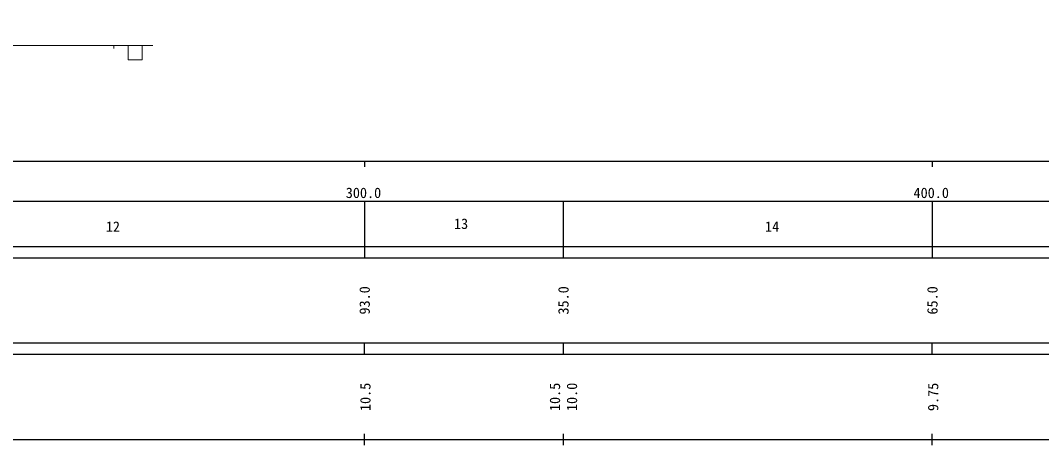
# Model space of a CAD drawing. Units: millimetres, scale not verified. Extents: x -29236235 to 28563309, y -57510443 to 380000.
# Drawn here: x 307422 to 487279, y 153869 to 229810 of the extents above; entities that cross this region are included whole.
import ezdxf
from ezdxf.enums import TextEntityAlignment as Align

# ---------------------------------------------------------------- set-up
doc = ezdxf.new("R2010")
doc.units = ezdxf.units.MM
doc.header["$LTSCALE"] = 1000
for name, color, linetype, lineweight in [('M-BGD-HTXT', 7, 'Continuous', 13), ('M-BMK-SRVR', 3, 'Continuous', 13), ('M-TTL-BAND', 7, 'Continuous', 25)]:
    doc.layers.add(name, color=color, linetype=linetype, lineweight=lineweight)
doc.styles.add('ＭＳ ゴシック', font='')
doc.styles.get('ＭＳ ゴシック').set_extended_font_data('MS Gothic')

msp = doc.modelspace()

# ---------------------------------------------------------------- linework, layer by layer
at = {"layer": 'M-BGD-HTXT'}
for p, q in [((293885, 225374), (323885, 225374)), ((323885, 225374), (323885, 224874)), ((323885, 225374), (326385, 225374)), ((326385, 225374), (326385, 222874)), ((326385, 225374), (328885, 225374)), ((328885, 222874), (328885, 225374)), ((328885, 225374), (330731, 225374)), ((326385, 222874), (328885, 222874))]:
    msp.add_line(p, q, dxfattribs=at)
at = {"layer": 'M-BMK-SRVR'}
msp.add_arc((-336463, -28610671), 28899772, 89.20251, 89.20251, dxfattribs=at)
at = {"layer": 'M-TTL-BAND'}
for p, q in [((40000, 205000), (579000, 205000)), ((368000, 205000), (368000, 204000)), ((468000, 205000), (468000, 204000)), ((68000, 198000), (579000, 198000)), ((368000, 198000), (368000, 188000)), ((403000, 198000), (403000, 188000)), ((468000, 198000), (468000, 188000)), ((40000, 190000), (579000, 190000)), ((40000, 188000), (579000, 188000)), ((40000, 173000), (579000, 173000)), ((368000, 171000), (368000, 173000)), ((403000, 173000), (403000, 171000)), ((468000, 171000), (468000, 173000)), ((40000, 171000), (579000, 171000)), ((368000, 155000), (368000, 157000)), ((403000, 157000), (403000, 155000)), ((468000, 155000), (468000, 157000)), ((40000, 156000), (579000, 156000))]:
    msp.add_line(p, q, dxfattribs=at)

# ---------------------------------------------------------------- texts
at = {"layer": 'M-TTL-BAND', "style": 'ＭＳ ゴシック'}
for s, p in [('300.0', (367844, 199445)), ('400.0', (467844, 199445)), ('12', (323713, 193493)), ('13', (385036, 194000)), ('14', (439817, 193493))]:
    msp.add_text(s, height=1833, dxfattribs=at).set_placement(p, align=Align.MIDDLE_CENTER)
for s, p in [('93.0', (368045, 180500)), ('35.0', (403057, 180500)), ('65.0', (468045, 180500)), ('10.5', (368169, 163500)), ('10.5', (401557, 163500)), ('10.0', (404557, 163500)), ('9.75', (468169, 163500))]:
    msp.add_text(s, height=1833, rotation=90, dxfattribs=at).set_placement(p, align=Align.MIDDLE_CENTER)

doc.saveas('drawing.dxf')
